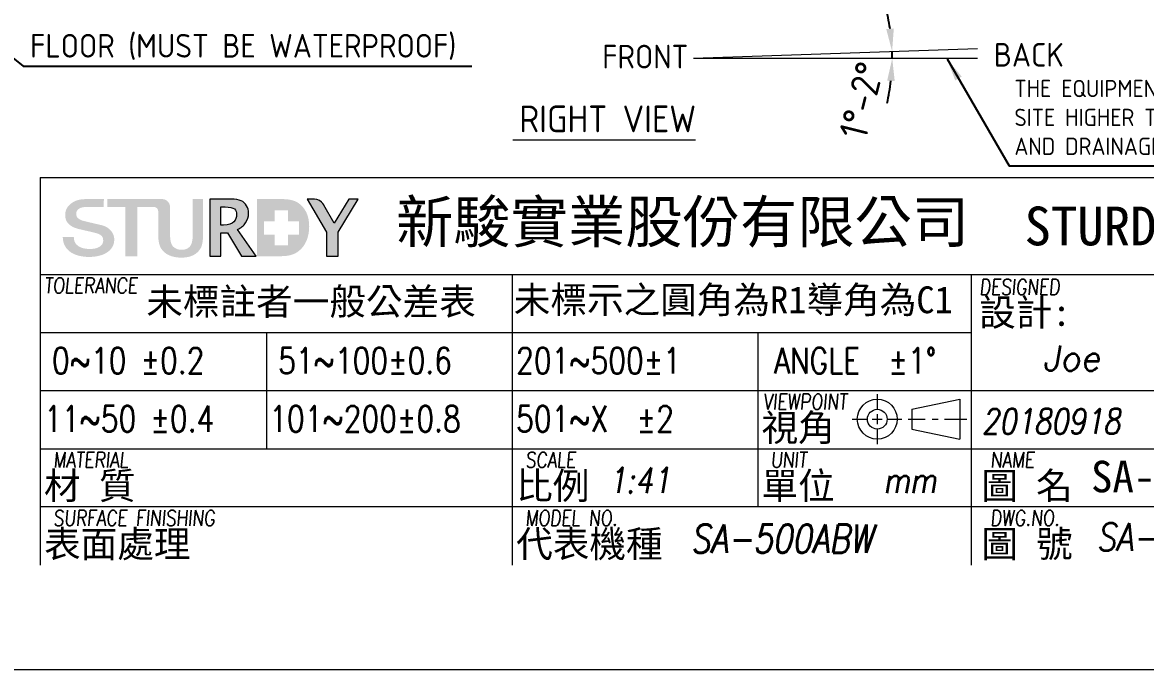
# Model space of a CAD drawing. Header units: millimetres. Extents: x 0 to 12013, y 0 to 8446.
# Drawn here: x 6336 to 9898, y 0 to 2054 of the extents above; entities that cross this region are included whole.
import ezdxf

# ---------------------------------------------------------------- set-up
doc = ezdxf.new("R2010")
doc.units = ezdxf.units.MM
doc.layers.get('0').update_dxf_attribs({"lineweight": 15})
for name, color, linetype, lineweight in [('D', 3, 'Continuous', 13), ('F', 7, 'Continuous', 15), ('T', 4, 'Continuous', 15)]:
    doc.layers.add(name, color=color, linetype=linetype, lineweight=lineweight)
doc.styles.get("Standard").update_dxf_attribs({"font": 'KAIU.TTF'})
doc.styles.add('STU25', font='isocp2.shx')
doc.styles.add('Text', font='romans.shx', dxfattribs={"width": 0.8, "oblique": 10})
doc.dimstyles.new('STU25', dxfattribs={"dimscale": 36, "dimtxt": 2.5, "dimasz": 2, "dimexe": 0.6, "dimexo": 1, "dimgap": 1, "dimtad": 1, "dimdsep": 46, "dimtxsty": 'STU25', "dimcen": 2, "dimazin": 2, "dimtfac": 1, "dimtmove": 0, "dimatfit": 3, "dimfxl": 0, "dimtolj": 1, "dimtzin": 0, "dimarcsym": 0})
doc.dimstyles.new('STU25$7', dxfattribs={"dimscale": 36, "dimtxt": 2.5, "dimasz": 2, "dimexe": 1.25, "dimexo": 0.625, "dimgap": 1, "dimtad": 1, "dimdec": 4, "dimdsep": 46, "dimtxsty": 'STU25', "dimcen": 2.5, "dimazin": 2, "dimtfac": 1, "dimtdec": 4, "dimtmove": 0, "dimatfit": 3, "dimfxl": 0, "dimtolj": 1, "dimtzin": 0, "dimarcsym": 0})

# ---------------------------------------------------------------- blocks, each defined once
blk = doc.blocks.new('新駿LOGO')
at = {"layer": 'F'}
h = blk.add_hatch(color=256, dxfattribs=at)
edge = h.paths.add_edge_path()
edge.add_spline(control_points=[(-529.051, -442.142), (-529.051, -442.306), (-529.019, -442.447), (-528.955, -442.564), (-528.891, -442.681), (-528.802, -442.776), (-528.688, -442.851), (-528.574, -442.925), (-528.443, -442.98), (-528.294, -443.014), (-528.146, -443.048), (-527.986, -443.065), (-527.812, -443.065), (-527.625, -443.065), (-527.465, -443.046), (-527.333, -443.008), (-527.2, -442.969), (-527.093, -442.92), (-527.011, -442.86), (-526.929, -442.799), (-526.87, -442.73), (-526.833, -442.652), (-526.797, -442.573), (-526.778, -442.494), (-526.778, -442.413), (-526.778, -442.248), (-526.821, -442.126), (-526.905, -442.048), (-526.99, -441.97), (-527.082, -441.914), (-527.182, -441.882), (-527.356, -441.826), (-527.558, -441.773), (-527.788, -441.722), (-528.018, -441.672), (-528.302, -441.606), (-528.64, -441.526), (-528.85, -441.478), (-529.024, -441.415), (-529.164, -441.336), (-529.303, -441.257), (-529.413, -441.17), (-529.495, -441.074), (-529.578, -440.977), (-529.636, -440.874), (-529.67, -440.766), (-529.704, -440.657), (-529.721, -440.546), (-529.721, -440.434), (-529.721, -440.216), (-529.67, -440.028), (-529.567, -439.869), (-529.464, -439.71), (-529.329, -439.579), (-529.16, -439.474), (-528.991, -439.37), (-528.855, -439.306), (-528.64, -439.256), (-528.426, -439.205), (-528.133, -439.204), (-527.915, -439.204), (-527.659, -439.204), (-526.729, -439.204), (-526.729, -439.204), (-526.729, -439.204), (-526.732, -439.805), (-526.732, -439.805), (-526.732, -439.805), (-528.141, -439.796), (-528.282, -439.825), (-528.386, -439.847), (-528.478, -439.858), (-528.565, -439.9), (-528.651, -439.942), (-528.723, -439.999), (-528.78, -440.072), (-528.837, -440.144), (-528.866, -440.235), (-528.866, -440.343), (-528.866, -440.496), (-528.812, -440.616), (-528.705, -440.702), (-528.598, -440.789), (-528.458, -440.854), (-528.284, -440.898), (-528.266, -440.902), (-528.194, -440.919), (-528.069, -440.95), (-527.943, -440.98), (-527.803, -441.013), (-527.648, -441.049), (-527.493, -441.086), (-527.341, -441.121), (-527.193, -441.155), (-527.044, -441.189), (-526.938, -441.214), (-526.874, -441.231), (-526.715, -441.275), (-526.576, -441.335), (-526.457, -441.411), (-526.338, -441.488), (-526.239, -441.575), (-526.159, -441.674), (-526.079, -441.773), (-526.02, -441.878), (-525.981, -441.991), (-525.943, -442.103), (-525.923, -442.216), (-525.923, -442.329), (-525.923, -442.57), (-525.979, -442.776), (-526.091, -442.947), (-526.203, -443.118), (-526.349, -443.258), (-526.532, -443.366), (-526.715, -443.476), (-526.922, -443.555), (-527.155, -443.605), (-527.388, -443.655), (-527.625, -443.681), (-527.867, -443.681), (-528.145, -443.681), (-528.408, -443.65), (-528.653, -443.59), (-528.9, -443.53), (-529.115, -443.437), (-529.297, -443.313), (-529.48, -443.188), (-529.626, -443.028), (-529.735, -442.833), (-529.845, -442.637), (-529.902, -442.407), (-529.906, -442.142), (-529.906, -442.142), (-529.051, -442.142), (-529.051, -442.142)], knot_values=[0, 0, 0, 0, 1, 1, 1, 2, 2, 2, 3, 3, 3, 4, 4, 4, 5, 5, 5, 6, 6, 6, 7, 7, 7, 8, 8, 8, 9, 9, 9, 10, 10, 10, 11, 11, 11, 12, 12, 12, 13, 13, 13, 14, 14, 14, 15, 15, 15, 16, 16, 16, 17, 17, 17, 18, 18, 18, 19, 19, 19, 20, 20, 20, 21, 21, 21, 22, 22, 22, 23, 23, 23, 24, 24, 24, 25, 25, 25, 26, 26, 26, 27, 27, 27, 28, 28, 28, 29, 29, 29, 30, 30, 30, 31, 31, 31, 32, 32, 32, 33, 33, 33, 34, 34, 34, 35, 35, 35, 36, 36, 36, 37, 37, 37, 38, 38, 38, 39, 39, 39, 40, 40, 40, 41, 41, 41, 42, 42, 42, 43, 43, 43, 44, 44, 44, 45, 45, 45, 45], degree=3, periodic=0)
edge = h.paths.add_edge_path()
edge.add_spline(control_points=[(-522.525, -440.141), (-522.54, -440.04), (-522.569, -439.94), (-522.628, -439.896), (-522.768, -439.792), (-522.902, -439.814), (-522.902, -439.814), (-522.902, -439.814), (-523.024, -439.814), (-523.024, -439.814), (-523.024, -439.814), (-524.139, -439.814), (-524.139, -439.814), (-524.139, -439.814), (-524.139, -443.624), (-524.139, -443.624), (-524.139, -443.624), (-525.057, -443.624), (-525.057, -443.624), (-525.057, -443.624), (-525.057, -439.814), (-525.057, -439.814), (-525.057, -439.814), (-526.468, -439.814), (-526.468, -439.814), (-526.468, -439.814), (-526.468, -439.204), (-526.468, -439.204), (-526.468, -439.204), (-522.387, -439.204), (-522.387, -439.204)], knot_values=[5.578051, 5.578051, 5.578051, 5.578051, 6, 6, 6, 7, 7, 7, 8, 8, 8, 9, 9, 9, 10, 10, 10, 11, 11, 11, 12, 12, 12, 13, 13, 13, 14, 14, 14, 15, 15, 15, 15], degree=3, periodic=0)
edge.add_spline(control_points=[(-522.396, -439.204), (-522.311, -439.204), (-522.216, -439.204), (-522.216, -439.204), (-522.216, -439.204), (-521.96, -439.187), (-521.763, -439.406), (-521.582, -439.606), (-521.607, -439.851), (-521.607, -439.851), (-521.607, -439.851), (-521.607, -441.917), (-521.607, -441.917), (-521.607, -442.407), (-521.523, -442.732), (-521.357, -442.891), (-521.191, -443.051), (-520.975, -443.131), (-520.71, -443.131), (-520.449, -443.131), (-520.242, -443.052), (-520.087, -442.894), (-519.933, -442.736), (-519.855, -442.433), (-519.855, -441.982), (-519.855, -441.982), (-519.855, -439.204), (-519.855, -439.204), (-519.855, -439.204), (-519.054, -439.204), (-519.054, -439.204), (-519.054, -439.204), (-519.054, -441.919), (-519.054, -441.919), (-519.054, -442.431), (-519.119, -442.798), (-519.247, -443.02), (-519.375, -443.242), (-519.561, -443.417), (-519.804, -443.544), (-520.047, -443.671), (-520.354, -443.735), (-520.727, -443.735), (-521.094, -443.735), (-521.408, -443.676), (-521.671, -443.558), (-521.933, -443.439), (-522.142, -443.263), (-522.295, -443.029), (-522.448, -442.795), (-522.525, -442.422), (-522.525, -441.91), (-522.525, -441.91), (-522.525, -440.923), (-522.525, -440.141)], knot_values=[0.44538, 0.44538, 0.44538, 0.44538, 1, 1, 1, 2, 2, 2, 3, 3, 3, 4, 4, 4, 5, 5, 5, 6, 6, 6, 7, 7, 7, 8, 8, 8, 9, 9, 9, 10, 10, 10, 11, 11, 11, 12, 12, 12, 13, 13, 13, 14, 14, 14, 15, 15, 15, 16, 16, 16, 17, 17, 17, 17.603917, 17.603917, 17.603917, 17.603917], degree=3, periodic=0)
h = blk.add_hatch(color=256, dxfattribs=at)
edge = h.paths.add_edge_path()
edge.add_spline(control_points=[(-522.216, -439.204), (-522.216, -439.204), (-526.468, -439.204), (-526.468, -439.204)], knot_values=[14, 14, 14, 14, 15, 15, 15, 15], degree=3, periodic=0)
edge.add_spline(control_points=[(-526.468, -439.204), (-526.468, -439.204), (-526.468, -439.814), (-526.468, -439.814)], knot_values=[13, 13, 13, 13, 14, 14, 14, 14], degree=3, periodic=0)
edge.add_spline(control_points=[(-526.468, -439.814), (-526.468, -439.814), (-525.057, -439.814), (-525.057, -439.814)], knot_values=[12, 12, 12, 12, 13, 13, 13, 13], degree=3, periodic=0)
edge.add_spline(control_points=[(-525.057, -439.814), (-525.057, -439.814), (-525.057, -443.624), (-525.057, -443.624)], knot_values=[11, 11, 11, 11, 12, 12, 12, 12], degree=3, periodic=0)
edge.add_spline(control_points=[(-525.057, -443.624), (-525.057, -443.624), (-524.139, -443.624), (-524.139, -443.624)], knot_values=[10, 10, 10, 10, 11, 11, 11, 11], degree=3, periodic=0)
edge.add_spline(control_points=[(-524.139, -443.624), (-524.139, -443.624), (-524.139, -439.814), (-524.139, -439.814)], knot_values=[9, 9, 9, 9, 10, 10, 10, 10], degree=3, periodic=0)
edge.add_spline(control_points=[(-524.139, -439.814), (-524.139, -439.814), (-523.024, -439.814), (-523.024, -439.814)], knot_values=[8, 8, 8, 8, 9, 9, 9, 9], degree=3, periodic=0)
edge.add_spline(control_points=[(-523.024, -439.814), (-523.024, -439.814), (-522.902, -439.814), (-522.902, -439.814)], knot_values=[7, 7, 7, 7, 8, 8, 8, 8], degree=3, periodic=0)
edge.add_spline(control_points=[(-522.902, -439.814), (-522.902, -439.814), (-522.768, -439.792), (-522.628, -439.896)], knot_values=[6, 6, 6, 6, 7, 7, 7, 7], degree=3, periodic=0)
edge.add_spline(control_points=[(-522.628, -439.896), (-522.569, -439.94), (-522.54, -440.04), (-522.525, -440.141)], knot_values=[5.578051, 5.578051, 5.578051, 5.578051, 6, 6, 6, 6], degree=3, periodic=0)
edge.add_spline(control_points=[(-522.525, -440.141), (-522.525, -440.923), (-522.525, -441.91), (-522.525, -441.91)], knot_values=[17, 17, 17, 17, 17.603917, 17.603917, 17.603917, 17.603917], degree=3, periodic=0)
edge.add_spline(control_points=[(-522.525, -441.91), (-522.525, -442.422), (-522.448, -442.795), (-522.295, -443.029)], knot_values=[16, 16, 16, 16, 17, 17, 17, 17], degree=3, periodic=0)
edge.add_spline(control_points=[(-522.295, -443.029), (-522.142, -443.263), (-521.933, -443.439), (-521.671, -443.558)], knot_values=[15, 15, 15, 15, 16, 16, 16, 16], degree=3, periodic=0)
edge.add_spline(control_points=[(-521.671, -443.558), (-521.408, -443.676), (-521.094, -443.735), (-520.727, -443.735)], knot_values=[14, 14, 14, 14, 15, 15, 15, 15], degree=3, periodic=0)
edge.add_spline(control_points=[(-520.727, -443.735), (-520.354, -443.735), (-520.047, -443.671), (-519.804, -443.544)], knot_values=[13, 13, 13, 13, 14, 14, 14, 14], degree=3, periodic=0)
edge.add_spline(control_points=[(-519.804, -443.544), (-519.561, -443.417), (-519.375, -443.242), (-519.247, -443.02)], knot_values=[12, 12, 12, 12, 13, 13, 13, 13], degree=3, periodic=0)
edge.add_spline(control_points=[(-519.247, -443.02), (-519.119, -442.798), (-519.054, -442.431), (-519.054, -441.919)], knot_values=[11, 11, 11, 11, 12, 12, 12, 12], degree=3, periodic=0)
edge.add_spline(control_points=[(-519.054, -441.919), (-519.054, -441.919), (-519.054, -439.204), (-519.054, -439.204)], knot_values=[10, 10, 10, 10, 11, 11, 11, 11], degree=3, periodic=0)
edge.add_spline(control_points=[(-519.054, -439.204), (-519.054, -439.204), (-519.855, -439.204), (-519.855, -439.204)], knot_values=[9, 9, 9, 9, 10, 10, 10, 10], degree=3, periodic=0)
edge.add_spline(control_points=[(-519.855, -439.204), (-519.855, -439.204), (-519.855, -441.982), (-519.855, -441.982)], knot_values=[8, 8, 8, 8, 9, 9, 9, 9], degree=3, periodic=0)
edge.add_spline(control_points=[(-519.855, -441.982), (-519.855, -442.433), (-519.933, -442.736), (-520.087, -442.894)], knot_values=[7, 7, 7, 7, 8, 8, 8, 8], degree=3, periodic=0)
edge.add_spline(control_points=[(-520.087, -442.894), (-520.242, -443.052), (-520.449, -443.131), (-520.71, -443.131)], knot_values=[6, 6, 6, 6, 7, 7, 7, 7], degree=3, periodic=0)
edge.add_spline(control_points=[(-520.71, -443.131), (-520.975, -443.131), (-521.191, -443.051), (-521.357, -442.891)], knot_values=[5, 5, 5, 5, 6, 6, 6, 6], degree=3, periodic=0)
edge.add_spline(control_points=[(-521.357, -442.891), (-521.523, -442.732), (-521.607, -442.407), (-521.607, -441.917)], knot_values=[4, 4, 4, 4, 5, 5, 5, 5], degree=3, periodic=0)
edge.add_spline(control_points=[(-521.607, -441.917), (-521.607, -441.917), (-521.607, -439.851), (-521.607, -439.851)], knot_values=[3, 3, 3, 3, 4, 4, 4, 4], degree=3, periodic=0)
edge.add_spline(control_points=[(-521.607, -439.851), (-521.607, -439.851), (-521.582, -439.606), (-521.763, -439.406)], knot_values=[2, 2, 2, 2, 3, 3, 3, 3], degree=3, periodic=0)
edge.add_spline(control_points=[(-521.763, -439.406), (-521.96, -439.187), (-522.216, -439.204), (-522.216, -439.204)], knot_values=[1, 1, 1, 1, 2, 2, 2, 2], degree=3, periodic=0)
h = blk.add_hatch(color=256, dxfattribs=at)
edge = h.paths.add_edge_path()
edge.add_spline(control_points=[(-518.536, -443.624), (-518.536, -443.624), (-518.536, -439.204), (-518.536, -439.204), (-518.536, -439.204), (-516.884, -439.204), (-516.884, -439.204), (-516.545, -439.204), (-516.288, -439.246), (-516.111, -439.33), (-515.934, -439.415), (-515.794, -439.544), (-515.692, -439.716), (-515.59, -439.888), (-515.538, -440.082), (-515.538, -440.299), (-515.538, -440.557), (-515.613, -440.802), (-515.762, -441.032), (-515.912, -441.261), (-516.122, -441.437), (-516.394, -441.558), (-516.394, -441.558), (-514.952, -443.624), (-514.952, -443.624), (-514.952, -443.624), (-516.071, -443.624), (-516.071, -443.624), (-516.071, -443.624), (-517.172, -441.815), (-517.172, -441.815), (-517.172, -441.815), (-517.672, -441.815), (-517.672, -441.815), (-517.672, -441.815), (-517.672, -443.624), (-517.672, -443.624), (-517.672, -443.624), (-518.536, -443.624), (-518.536, -443.624)], knot_values=[0, 0, 0, 0, 1, 1, 1, 2, 2, 2, 3, 3, 3, 4, 4, 4, 5, 5, 5, 6, 6, 6, 7, 7, 7, 8, 8, 8, 9, 9, 9, 10, 10, 10, 11, 11, 11, 12, 12, 12, 13, 13, 13, 13], degree=3, periodic=0)
edge = h.paths.add_edge_path(flags=16)
edge.add_spline(control_points=[(-517.672, -441.21), (-517.672, -441.21), (-517.462, -441.21), (-517.462, -441.21), (-517.084, -441.21), (-516.822, -441.127), (-516.676, -440.962), (-516.53, -440.796), (-516.456, -440.609), (-516.456, -440.4), (-516.456, -440.219), (-516.515, -440.075), (-516.633, -439.968), (-516.751, -439.862), (-516.991, -439.809), (-517.351, -439.809), (-517.351, -439.809), (-517.672, -439.809), (-517.672, -439.809), (-517.672, -439.809), (-517.672, -441.21), (-517.672, -441.21)], knot_values=[0, 0, 0, 0, 1, 1, 1, 2, 2, 2, 3, 3, 3, 4, 4, 4, 5, 5, 5, 6, 6, 6, 7, 7, 7, 7], degree=3, periodic=0)
h = blk.add_hatch(color=256, dxfattribs=at)
edge = h.paths.add_edge_path()
edge.add_spline(control_points=[(-514.869, -439.204), (-514.869, -439.204), (-514.869, -443.624), (-514.869, -443.624)], knot_values=[0, 0, 0, 0, 1, 1, 1, 1], degree=3, periodic=0)
edge.add_spline(control_points=[(-514.869, -443.624), (-514.869, -443.624), (-513.047, -443.624), (-513.047, -443.624)], knot_values=[8, 8, 8, 8, 9, 9, 9, 9], degree=3, periodic=0)
edge.add_spline(control_points=[(-513.047, -443.624), (-512.514, -443.624), (-512.094, -443.524), (-511.788, -443.322)], knot_values=[7, 7, 7, 7, 8, 8, 8, 8], degree=3, periodic=0)
edge.add_spline(control_points=[(-511.788, -443.322), (-511.48, -443.121), (-511.247, -442.847), (-511.087, -442.501)], knot_values=[6, 6, 6, 6, 7, 7, 7, 7], degree=3, periodic=0)
edge.add_spline(control_points=[(-511.087, -442.501), (-510.927, -442.155), (-510.846, -441.761), (-510.846, -441.321)], knot_values=[5, 5, 5, 5, 6, 6, 6, 6], degree=3, periodic=0)
edge.add_spline(control_points=[(-510.846, -441.321), (-510.846, -440.871), (-510.931, -440.488), (-511.099, -440.17)], knot_values=[4, 4, 4, 4, 5, 5, 5, 5], degree=3, periodic=0)
edge.add_spline(control_points=[(-511.099, -440.17), (-511.267, -439.852), (-511.493, -439.612), (-511.777, -439.448)], knot_values=[3, 3, 3, 3, 4, 4, 4, 4], degree=3, periodic=0)
edge.add_spline(control_points=[(-511.777, -439.448), (-512.061, -439.285), (-512.457, -439.204), (-512.967, -439.204)], knot_values=[2, 2, 2, 2, 3, 3, 3, 3], degree=3, periodic=0)
edge.add_spline(control_points=[(-512.967, -439.204), (-512.967, -439.204), (-514.869, -439.204), (-514.869, -439.204)], knot_values=[1, 1, 1, 1, 2, 2, 2, 2], degree=3, periodic=0)
h.paths.add_polyline_path([(-514.335, -441.95), (-513.511, -441.95), (-513.511, -442.773), (-512.482, -442.773), (-512.482, -441.95), (-511.637, -441.95), (-511.637, -440.92), (-512.482, -440.92), (-512.482, -440.074), (-513.511, -440.074), (-513.511, -440.92), (-514.335, -440.92)], flags=16)
h = blk.add_hatch(color=256, dxfattribs=at)
edge = h.paths.add_edge_path()
edge.add_spline(control_points=[(-509.511, -443.624), (-509.511, -443.624), (-509.511, -441.772), (-509.511, -441.772), (-509.511, -441.772), (-510.996, -439.204), (-510.996, -439.204), (-510.996, -439.204), (-510.644, -439.204), (-510.644, -439.204), (-510.644, -439.204), (-510.299, -439.189), (-510.044, -439.321), (-509.79, -439.454), (-509.707, -439.678), (-509.707, -439.678), (-509.707, -439.678), (-508.902, -441.069), (-508.902, -441.069), (-508.902, -441.069), (-507.778, -439.204), (-507.778, -439.204), (-507.778, -439.204), (-507.048, -439.204), (-507.048, -439.204), (-507.048, -439.204), (-508.592, -441.767), (-508.592, -441.767), (-508.592, -441.767), (-508.592, -443.624), (-508.592, -443.624), (-508.592, -443.624), (-509.511, -443.624), (-509.511, -443.624)], knot_values=[0, 0, 0, 0, 1, 1, 1, 2, 2, 2, 3, 3, 3, 4, 4, 4, 5, 5, 5, 6, 6, 6, 7, 7, 7, 8, 8, 8, 9, 9, 9, 10, 10, 10, 11, 11, 11, 11], degree=3, periodic=0)
at = {"layer": 'F', "lineweight": 0}
for points, knots in [([(-518.536, -443.624), (-518.536, -443.624), (-518.536, -439.204), (-518.536, -439.204), (-518.536, -439.204), (-516.884, -439.204), (-516.884, -439.204), (-516.545, -439.204), (-516.288, -439.246), (-516.111, -439.33), (-515.934, -439.415), (-515.794, -439.544), (-515.692, -439.716), (-515.59, -439.888), (-515.538, -440.082), (-515.538, -440.299), (-515.538, -440.557), (-515.613, -440.802), (-515.762, -441.032), (-515.912, -441.261), (-516.122, -441.437), (-516.394, -441.558), (-516.394, -441.558), (-514.952, -443.624), (-514.952, -443.624), (-514.952, -443.624), (-516.071, -443.624), (-516.071, -443.624), (-516.071, -443.624), (-517.172, -441.815), (-517.172, -441.815), (-517.172, -441.815), (-517.672, -441.815), (-517.672, -441.815), (-517.672, -441.815), (-517.672, -443.624), (-517.672, -443.624), (-517.672, -443.624), (-518.536, -443.624), (-518.536, -443.624)], [0, 0, 0, 0, 1, 1, 1, 2, 2, 2, 3, 3, 3, 4, 4, 4, 5, 5, 5, 6, 6, 6, 7, 7, 7, 8, 8, 8, 9, 9, 9, 10, 10, 10, 11, 11, 11, 12, 12, 12, 13, 13, 13, 13]), ([(-509.511, -443.624), (-509.511, -443.624), (-509.511, -441.772), (-509.511, -441.772), (-509.511, -441.772), (-510.996, -439.204), (-510.996, -439.204), (-510.996, -439.204), (-510.644, -439.204), (-510.644, -439.204), (-510.644, -439.204), (-510.299, -439.189), (-510.044, -439.321), (-509.79, -439.454), (-509.707, -439.678), (-509.707, -439.678), (-509.707, -439.678), (-508.902, -441.069), (-508.902, -441.069), (-508.902, -441.069), (-507.778, -439.204), (-507.778, -439.204), (-507.778, -439.204), (-507.048, -439.204), (-507.048, -439.204), (-507.048, -439.204), (-508.592, -441.767), (-508.592, -441.767), (-508.592, -441.767), (-508.592, -443.624), (-508.592, -443.624), (-508.592, -443.624), (-509.511, -443.624), (-509.511, -443.624)], [0, 0, 0, 0, 1, 1, 1, 2, 2, 2, 3, 3, 3, 4, 4, 4, 5, 5, 5, 6, 6, 6, 7, 7, 7, 8, 8, 8, 9, 9, 9, 10, 10, 10, 11, 11, 11, 11]), ([(-517.672, -441.21), (-517.672, -441.21), (-517.462, -441.21), (-517.462, -441.21), (-517.084, -441.21), (-516.822, -441.127), (-516.676, -440.962), (-516.53, -440.796), (-516.456, -440.609), (-516.456, -440.4), (-516.456, -440.219), (-516.515, -440.075), (-516.633, -439.968), (-516.751, -439.862), (-516.991, -439.809), (-517.351, -439.809), (-517.351, -439.809), (-517.672, -439.809), (-517.672, -439.809), (-517.672, -439.809), (-517.672, -441.21), (-517.672, -441.21)], [0, 0, 0, 0, 1, 1, 1, 2, 2, 2, 3, 3, 3, 4, 4, 4, 5, 5, 5, 6, 6, 6, 7, 7, 7, 7])]:
    blk.add_open_spline(points, degree=3, knots=knots, dxfattribs=at)
at = {"attachment_point": 1, "style": 'STU25'}
for s, insert, char_height in [('{\\f標楷體|b0|i0|c136|p65;新駿實業股份有限公司}', (-504.123, -439.334), 3.25), ('{\\f標楷體|b0|i0|c136|p65;STURDY\\H0.9667x; \\H1.034x;INDUSTRIAL CO.,LTD.}', (-455.51, -439.784), 3)]:
    blk.add_mtext(s, dxfattribs=dict(at, insert=insert, char_height=char_height))
blk = doc.blocks.new('*D16')
at = {"layer": 'D', "color": 0, "linetype": 'Continuous', "lineweight": -2}
for start, end in [(8.5505, 15.101), (0, 2), (346.899, 353.4495)]:
    blk.add_arc((8464.3, 1939.9), 630.1, start, end, dxfattribs=at)
at = {"layer": 'D', "color": 0}
for points in [[(9075.5, 2032.5), (9099.4, 2034.7), (9094, 1961.9)], [(9102.3, 1867.4), (9078.3, 1868.7), (9094.4, 1939.9)]]:
    blk.add_solid(points, dxfattribs=at)
at = {"layer": 'Defpoints', "color": 0}
for p in [(9364.8, 1971.4), (8464.3, 1939.9), (8464.3, 1939.9), (9094.3, 1954.6), (9365.3, 1939.9)]:
    blk.add_point(p, dxfattribs=at)
at = {"layer": 'D', "color": 0, "insert": (8997.1, 1807.2), "char_height": 90, "attachment_point": 5, "rotation": 76.0134, "style": 'STU25'}
blk.add_mtext('1%%D-2%%D', dxfattribs=at)

msp = doc.modelspace()

# ---------------------------------------------------------------- linework, layer by layer
at = {"linetype": 'Continuous'}
for q in [(9364.766, 1971.372), (9365.314, 1939.927)]:
    msp.add_line((8464.314, 1939.927), q, dxfattribs=at)
at = {"layer": 'D'}
msp.add_line((7891.22, 1681.278), (8470.438, 1681.278), dxfattribs=at)
at = {"layer": 'F', "color": 7}
for p, q in [((6392.336, 1561.664), (11763.336, 1561.664)), ((6392.336, 1254.164), (11763.336, 1254.164)), ((7888.836, 1254.164), (7888.836, 331.664)), ((6392.336, 1069.664), (9344.336, 1069.664)), ((7109.836, 1069.664), (7109.836, 700.664)), ((8667.836, 1069.664), (8667.836, 516.164)), ((6392.336, 885.164), (11763.336, 885.164)), ((8811.336, 885.164), (11763.336, 885.164)), ((9344.336, 885.164), (11763.336, 885.164)), ((6392.336, 700.664), (11763.336, 700.664)), ((11763.336, 516.164), (6392.336, 516.164))]:
    msp.add_line(p, q, dxfattribs=at)
at = {"layer": 'F'}
for p, q in [((6392.336, 1561.664), (6392.336, 331.664)), ((9344.336, 1254.164), (9344.336, 331.664))]:
    msp.add_line(p, q, dxfattribs=at)
at = {"layer": 'F', "color": 0}
for p, q in [((9046.917, 873.949), (9046.917, 825.898)), ((9156.504, 825.898), (9309.19, 857.855)), ((9309.19, 857.855), (9309.19, 731.445)), ((9156.504, 825.898), (9156.504, 763.403)), ((8967.619, 794.65), (9015.67, 794.65)), ((9031.125, 794.65), (9062.71, 794.65)), ((9046.917, 810.443), (9046.917, 778.857)), ((9078.165, 794.65), (9125.182, 794.65)), ((9144.708, 794.65), (9198.82, 794.65)), ((9220.64, 794.65), (9239.841, 794.65)), ((9260.422, 794.65), (9330.873, 794.65)), ((9046.917, 763.403), (9046.917, 715.352)), ((9156.504, 763.403), (9309.19, 731.445))]:
    msp.add_line(p, q, dxfattribs=at)
at = {"layer": 'F', "color": 6}
msp.add_lwpolyline([(0, 8446), (0, 0), (12013, 0), (12013, 8446)], close=True, dxfattribs=at)
at = {"layer": 'F', "color": 0}
for radius in [63.205, 31.247]:
    msp.add_circle((9046.917, 794.65), radius, dxfattribs=at)

# ---------------------------------------------------------------- block references
at = {"xscale": 41, "yscale": 41, "zscale": 41}
msp.add_blockref('新駿LOGO', (28189.942, 19500.456), dxfattribs=at)

# ---------------------------------------------------------------- texts
at = {"layer": 'D', "color": 4}
msp.add_text('SA-500ABW INSTALLATION PLAN', height=100, dxfattribs=at).set_placement((9724.745, 562.574))
at = {"layer": 'D', "color": 11, "attachment_point": 1}
for s, insert, char_height in [('{\\Fisocp2.shx;\\C3;FLOOR (MUST BE WATERPROOF)}', (6360.309, 2017.25), 75), ('{\\Fisocp2.shx;\\C3;THE EQUIPMENT SHALL BE ADJUST TO A ANGLE OF 1%%d-2%%dWITH REAR \\PSITE HIGHER THAN FRONT SITE FOR THE PROPER OPERATION OF DRY \\PAND DRAINAGE.}', (9481.829, 1871.559), 55), ('{\\Fisocp2.shx;RIGHT VIEW}', (7911.732, 1790.22), 85)]:
    msp.add_mtext(s, dxfattribs=dict(at, insert=insert, char_height=char_height))
at = {"layer": 'D', "linetype": 'Continuous', "char_height": 75, "width": 218.181, "attachment_point": 1}
for s, insert in [('{\\Fisocp2.shx;FRONT}', (8174.672, 1982.77)), ('{\\Fisocp2.shx;BACK}', (9416.62, 1988.603))]:
    msp.add_mtext(s, dxfattribs=dict(at, insert=insert))
at = {"layer": 'F', "color": 1, "lineweight": 15, "style": 'Text', "oblique": 5, "width": 0.8}
for s, p in [('TOLERANCE', (6405.307, 1194.338)), ('DESIGNED', (9371.279, 1189.492)), ('VIEWPOINT', (8684.976, 825.338)), ('MATERIAL', (6433.602, 640.838)), ('SCALE', (7930.973, 640.838)), ('UNIT', (8709.102, 640.838)), ('NAME', (9405.835, 640.838)), ('SURFACE FINISHING', (6433.602, 456.338)), ('MODEL NO.', (7930.973, 456.338)), ('DWG.NO.', (9405.835, 456.338))]:
    msp.add_text(s, height=49.2, dxfattribs=at).set_placement(p)
at = {"layer": 'F', "lineweight": -3}
for s, height, p in [('未標註者一般公差表', 85.1055, (6728.722, 1125.46)), ('未標示之圓角為R1導角為C1', 85.10549, (7894.149, 1130.971)), ('設計:', 85.1055, (9370.116, 1090.872)), ('視角', 85.1055, (8679.929, 725.267)), ('材 質', 85.1055, (6404.429, 540.767)), ('比例', 85.1055, (7901.8, 540.767)), ('單位', 85.1055, (8679.929, 540.767)), ('圖 名', 85.1055, (9376.662, 540.767)), ('表面處理', 85.1055, (6404.429, 356.267)), ('代表機種', 85.1055, (7901.8, 356.267)), ('圖 號', 85.1055, (9376.662, 356.267))]:
    msp.add_text(s, height=height, dxfattribs=at).set_placement(p)
at = {"layer": 'F', "lineweight": 20, "style": 'Text', "width": 0.8}
for s, p in [('0~10 ±0.2', (6429.475, 939.376)), ('51~100±0.6', (7146.975, 939.376)), ('201~500±1', (7901.475, 939.376)), ('ANGLE  ±1%%D', (8719.717, 939.376)), ('11~50 ±0.4', (6404.35, 754.876)), ('101~200±0.8', (7118.709, 754.876)), ('501~X  ±2', (7901.475, 754.876))]:
    msp.add_text(s, height=82, dxfattribs=at).set_placement(p)
at = {"layer": 'T', "lineweight": 20, "style": 'Text', "oblique": 10}
msp.add_text('Joe', height=80, dxfattribs=at).set_placement((9571.763, 948.285))
at = {"layer": 'T', "lineweight": 20, "style": 'Text', "oblique": 10, "width": 0.8}
for s, height, p in [('20180918', 80, (9378.851, 747.838)), ('1:41', 82, (8194.096, 559.762)), ('mm', 82, (9065.68, 559.994)), ('SA-500ABW-HE-001-02', 88, (9742.687, 376.425)), ('SA-500ABW', 90.2, (8455.549, 370.613))]:
    msp.add_text(s, height=height, dxfattribs=at).set_placement(p)

# ---------------------------------------------------------------- dimensions: what is measured, and where the dimension line sits
at = {"layer": 'D', "linetype": 'Continuous'}
dim = msp.add_angular_dim_2l(base=(9094.254, 1954.589), line1=((8464.314, 1939.927), (9365.314, 1939.927)), line2=((8464.314, 1939.927), (9364.766, 1971.372)), text='1%%D-2%%D', dimstyle='STU25', override={"dimtxsty": 'STU25'}, dxfattribs=at)
dim.commit()
dim.dimension.update_dxf_attribs({"geometry": '*D16', "text_midpoint": (9075.743, 1787.633), "dimtype": 162})

# ---------------------------------------------------------------- leaders
at = {"layer": 'D'}
for points in [[(6012.249, 2174.101), (6338.467, 1914.717), (7760.612, 1914.717)], [(9268.257, 1938.142), (9464.981, 1598.665), (11710.944, 1598.665)]]:
    msp.add_leader(points, dimstyle='STU25$7', override={"dimgap": 1, "dimtad": 0}, dxfattribs=at)

doc.saveas('drawing.dxf')
